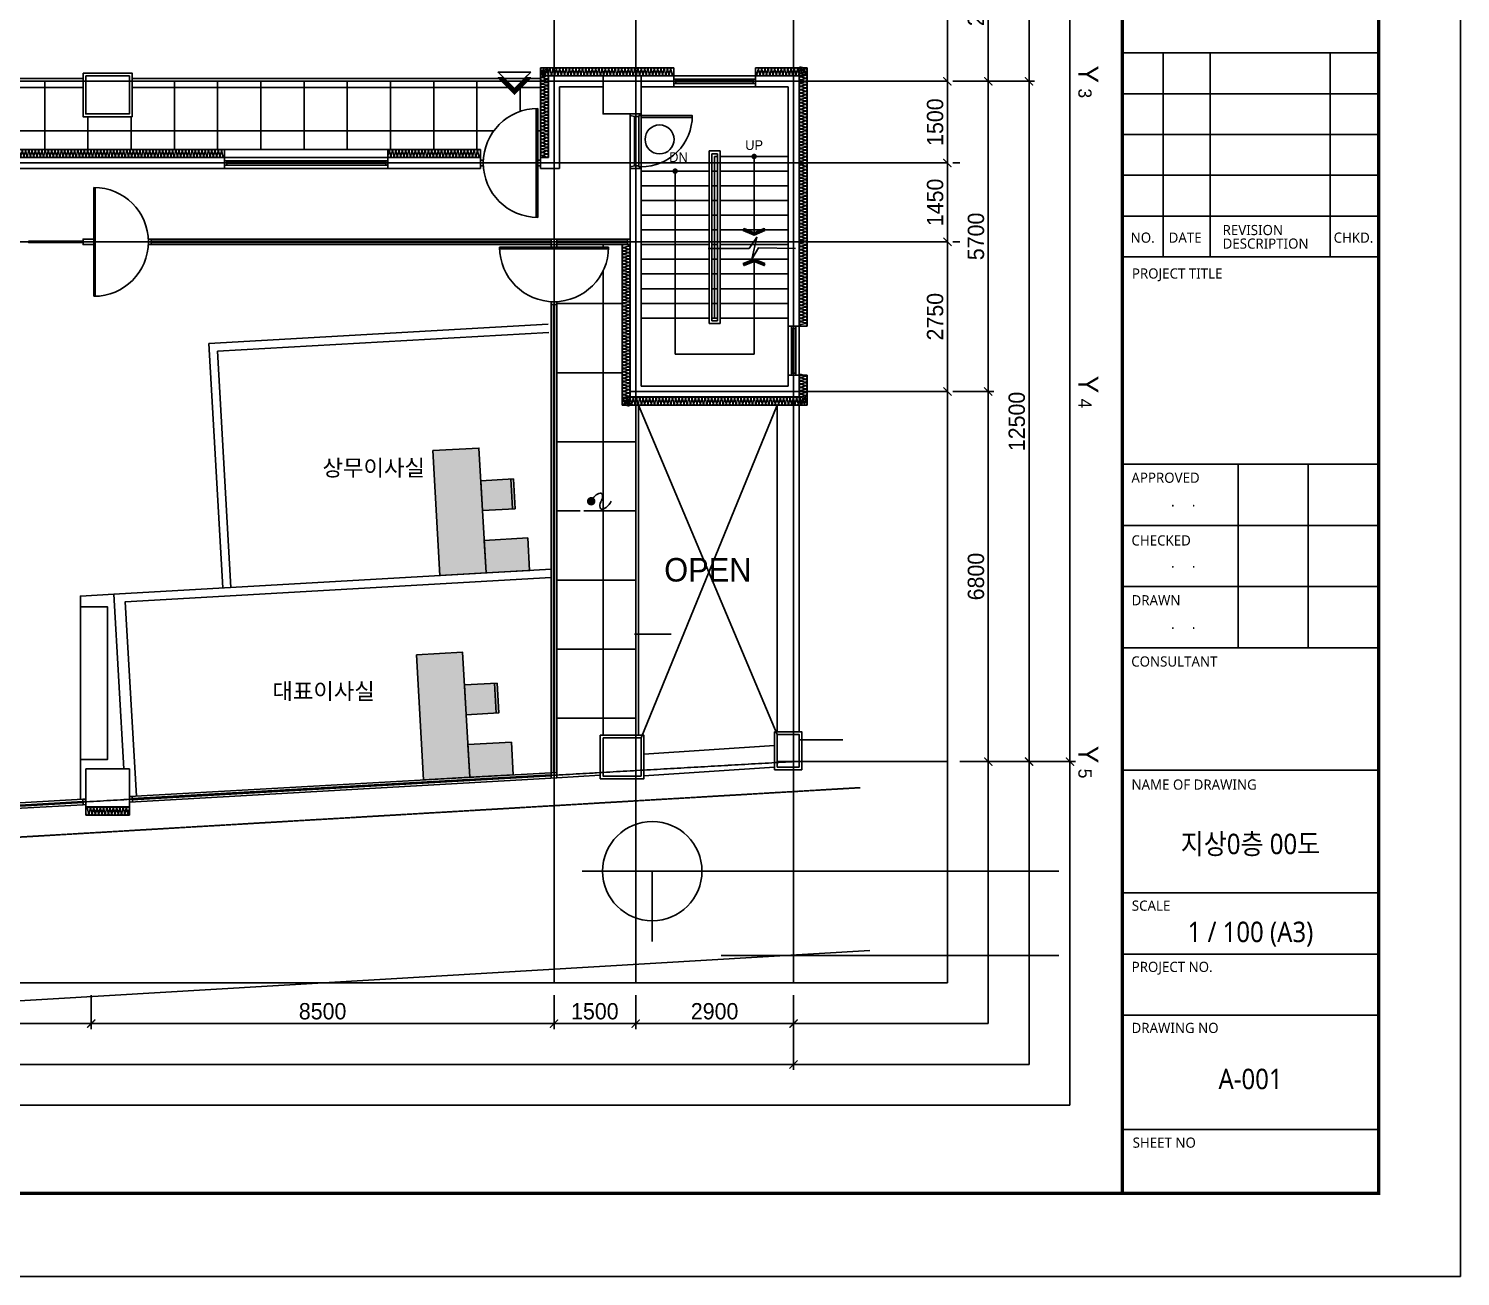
# Model space of a CAD drawing. Header units: millimetres. Extents: x 0 to 199210, y 0 to 94205.
# Drawn here: x 172913 to 199210, y 0 to 22927 of the extents above; entities that cross this region are included whole.
import ezdxf
from ezdxf.enums import TextEntityAlignment as Align

# ---------------------------------------------------------------- set-up
doc = ezdxf.new("R2010")
doc.units = ezdxf.units.MM
doc.linetypes.add('CEN', pattern=[62, 60, -1, 0, -1])
doc.linetypes.add('HIDDEN', pattern=[3, 2, -1])
doc.layers.get('Defpoints').update_dxf_attribs({"color": 142})
for name, color, linetype in [('0-L-FUR', 11, 'Continuous'), ('12. TXT1', 132, 'Continuous'), ('2. WAL', 2, 'Continuous'), ('4', 4, 'Continuous'), ('6', 6, 'Continuous'), ('7. FUR2', 241, 'Continuous'), ('A-DWALL1', 3, 'Continuous'), ('CEN', 1, 'CEN'), ('COL', 2, 'Continuous'), ('D_TEXT', 7, 'Continuous'), ('DIM', 7, 'Continuous'), ('HAT', 8, 'Continuous'), ('Hid', 7, 'HIDDEN'), ('ins', 9, 'Continuous'), ('LED', 6, 'Continuous'), ('OPEN', 11, 'Continuous'), ('STAIR', 7, 'Continuous'), ('SYM', 7, 'Continuous'), ('TXT', 6, 'Continuous'), ('WID', 4, 'Continuous'), ('WIN-9', 9, 'Continuous')]:
    doc.layers.add(name, color=color, linetype=linetype)
doc.layers.add('INVisible', color=165, linetype='Continuous', plot=False)
doc.styles.add('11', font='Dotum.ttf')
doc.styles.add('DS_FORM_A$0$ST-01', font='malgun.ttf')
doc.styles.add('DS_FORM_A$0$STYLE9', font='malgun.ttf')
doc.styles.add('T3', font='malgun.ttf')
doc.styles.add('돋움', font='Dotum.ttf')
doc.dimstyles.new('150', dxfattribs={"dimscale": 50, "dimtxt": 6, "dimasz": 3, "dimexe": 2, "dimexo": 4.5, "dimgap": 1.5, "dimtad": 1, "dimtoh": 1, "dimdec": 0, "dimzin": 0, "dimdsep": 46, "dimtxsty": '11', "dimblk1": 'ARCHTICK', "dimblk2": 'ARCHTICK', "dimsah": 1, "dimcen": 5, "dimclrd": 143, "dimclre": 143, "dimclrt": 7, "dimadec": 0, "dimazin": 0, "dimtfac": 1, "dimtdec": 0, "dimtix": 1, "dimtmove": 2, "dimatfit": 3, "dimldrblk": 'ARCHTICK', "dimfxl": 1, "dimtolj": 1, "dimtzin": 0, "dimlwd": -1, "dimlwe": -1, "dimarcsym": 0})

# ---------------------------------------------------------------- blocks, each defined once
blk = doc.blocks.new('FORM_A3_100')
at = {"color": 8}
for p, q in [((37860, 14988), (40995, 14988)), ((38359, 14988), (38359, 12488)), ((38937, 14988), (38937, 12488)), ((40406, 14988), (40406, 12488)), ((37860, 14488), (41000, 14488)), ((37860, 13988), (41000, 13988)), ((37860, 13488), (41000, 13488)), ((37860, 12988), (41000, 12988)), ((37860, 12488), (41000, 12488)), ((37860, 9949), (41000, 9949)), ((39279, 9949), (39279, 7699)), ((40138, 9949), (40138, 7699)), ((37860, 9199), (41000, 9199)), ((37860, 8449), (41000, 8449)), ((37860, 7699), (41000, 7699)), ((37858, 6199), (41000, 6199)), ((37859, 4699), (41000, 4699)), ((37860, 3949), (41000, 3949)), ((37860, 3199), (41001, 3199)), ((37860, 1799), (41002, 1799))]:
    blk.add_line(p, q, dxfattribs=at)
blk.add_lwpolyline([(42000, 0), (42000, 29700), (0, 29700), (0, 0)], close=True, dxfattribs=at)
at = {"color": 7, "const_width": 41.7}
blk.add_lwpolyline([(41001, 1016), (41001, 28684), (999, 28684), (999, 1016)], close=True, dxfattribs=at)
blk.add_lwpolyline([(37860, 28682), (37860, 1024)], dxfattribs=at)
at = {"color": 7}
for s, height, style, p in [('REVISION', 124.9, 'DS_FORM_A$0$ST-01', (39089, 12755)), ('NO.', 124.9, 'DS_FORM_A$0$ST-01', (37963, 12662)), ('DATE', 124.9, 'DS_FORM_A$0$ST-01', (38428, 12662)), ('DESCRIPTION', 124.85, 'DS_FORM_A$0$ST-01', (39089, 12589)), ('CHKD.', 124.9, 'DS_FORM_A$0$ST-01', (40448, 12662)), ('PROJECT TITLE', 124.85, 'DS_FORM_A$0$ST-01', (37978, 12223)), ('APPROVED ', 124.9, 'DS_FORM_A$0$ST-01', (37972, 9721)), ('  .     .  ', 124.85, 'DS_FORM_A$0$STYLE9', (38373, 9432)), ('CHECKED', 124.9, 'DS_FORM_A$0$ST-01', (37973, 8953)), ('  .     .  ', 124.85, 'DS_FORM_A$0$STYLE9', (38373, 8682)), ('DRAWN ', 124.9, 'DS_FORM_A$0$ST-01', (37974, 8220)), ('  .     .  ', 124.85, 'DS_FORM_A$0$STYLE9', (38373, 7932)), ('CONSULTANT', 124.9, 'DS_FORM_A$0$ST-01', (37970, 7470)), ('NAME OF DRAWING', 124.85, 'DS_FORM_A$0$ST-01', (37973, 5962)), ('SCALE', 124.9, 'DS_FORM_A$0$ST-01', (37977, 4479)), ('PROJECT NO.', 124.85, 'DS_FORM_A$0$ST-01', (37975, 3729)), ('DRAWING NO', 124.9, 'DS_FORM_A$0$ST-01', (37974, 2981)), ('SHEET NO', 124.9, 'DS_FORM_A$0$ST-01', (37987, 1576))]:
    blk.add_text(s, height=height, dxfattribs=dict(at, style=style)).set_placement(p)
blk = doc.blocks.new('arrowx')
at = {"color": 0, "linetype": 'ByBlock'}
blk.add_lwpolyline([(-0.6, -1.5), (-0.88, -1.39), (-0.32, 0), (-0.88, 1.39), (-0.6, 1.5), (0, 0)], close=True, dxfattribs=at)
for points in [[(-0.6, 1.5), (-0.88, 1.39), (0, 0), (-0.32, 0)], [(0, 0), (-0.32, 0), (-0.6, -1.5), (-0.88, -1.39)]]:
    blk.add_solid(points, dxfattribs=at)
blk = doc.blocks.new('_ArchTick')
at = {"color": 0, "linetype": 'ByBlock', "const_width": 0.15}
blk.add_lwpolyline([(-0.5, -0.5), (0.5, 0.5)], dxfattribs=at)
blk = doc.blocks.new('*D164')
at = {"layer": 'Defpoints', "color": 0, "transparency": 16777216}
for p in [(189789, 16259), (190539, 16259), (189789, 9459)]:
    blk.add_point(p, dxfattribs=at)
at = {"layer": 'DIM', "color": 143, "transparency": 16777216}
for p, q in [((190014, 16259), (190639, 16259)), ((190539, 9459), (190539, 16259)), ((190014, 9459), (190639, 9459))]:
    blk.add_line(p, q, dxfattribs=at)
at = {"layer": 'DIM', "color": 143, "transparency": 16777216, "xscale": 150, "yscale": 150, "zscale": 150}
for p, rotation in [((190539, 16259), 90), ((190539, 9459), 270)]:
    blk.add_blockref('_ArchTick', p, dxfattribs=dict(at, rotation=rotation))
at = {"layer": 'DIM', "color": 7, "transparency": 16777216, "insert": (190314, 12859), "char_height": 300, "attachment_point": 5, "rotation": 90, "style": '11'}
blk.add_mtext('\\A1;6800', dxfattribs=at)
blk = doc.blocks.new('*D165')
at = {"layer": 'Defpoints', "color": 0, "transparency": 16777216}
for p in [(189789, 21959), (190539, 21959), (189789, 16259)]:
    blk.add_point(p, dxfattribs=at)
at = {"layer": 'DIM', "color": 143, "transparency": 16777216}
for p, q in [((190014, 21959), (190639, 21959)), ((190539, 16259), (190539, 21959)), ((190014, 16259), (190639, 16259))]:
    blk.add_line(p, q, dxfattribs=at)
at = {"layer": 'DIM', "color": 143, "transparency": 16777216, "xscale": 150, "yscale": 150, "zscale": 150}
for p, rotation in [((190539, 21959), 90), ((190539, 16259), 270)]:
    blk.add_blockref('_ArchTick', p, dxfattribs=dict(at, rotation=rotation))
at = {"layer": 'DIM', "color": 7, "transparency": 16777216, "insert": (190314, 19109), "char_height": 300, "attachment_point": 5, "rotation": 90, "style": '11'}
blk.add_mtext('\\A1;5700', dxfattribs=at)
blk = doc.blocks.new('*D166')
at = {"layer": 'Defpoints', "color": 0, "transparency": 16777216}
for p in [(189789, 21959), (191289, 21959), (189789, 9459)]:
    blk.add_point(p, dxfattribs=at)
at = {"layer": 'DIM', "color": 143, "transparency": 16777216}
for p, q in [((190014, 21959), (191389, 21959)), ((191289, 9459), (191289, 21959)), ((190014, 9459), (191389, 9459))]:
    blk.add_line(p, q, dxfattribs=at)
at = {"layer": 'DIM', "color": 143, "transparency": 16777216, "xscale": 150, "yscale": 150, "zscale": 150}
for p, rotation in [((191289, 21959), 90), ((191289, 9459), 270)]:
    blk.add_blockref('_ArchTick', p, dxfattribs=dict(at, rotation=rotation))
at = {"layer": 'DIM', "color": 7, "transparency": 16777216, "insert": (191064, 15709), "char_height": 300, "attachment_point": 5, "rotation": 90, "style": '11'}
blk.add_mtext('\\A1;12500', dxfattribs=at)
blk = doc.blocks.new('*D167')
at = {"layer": 'Defpoints', "color": 0, "transparency": 16777216}
for p in [(189789, 24859), (190539, 24859), (189789, 21959)]:
    blk.add_point(p, dxfattribs=at)
at = {"layer": 'DIM', "color": 143, "transparency": 16777216}
for p, q in [((190014, 24859), (190639, 24859)), ((190539, 21959), (190539, 24859)), ((190014, 21959), (190639, 21959))]:
    blk.add_line(p, q, dxfattribs=at)
at = {"layer": 'DIM', "color": 143, "transparency": 16777216, "xscale": 150, "yscale": 150, "zscale": 150}
for p, rotation in [((190539, 24859), 90), ((190539, 21959), 270)]:
    blk.add_blockref('_ArchTick', p, dxfattribs=dict(at, rotation=rotation))
at = {"layer": 'DIM', "color": 7, "transparency": 16777216, "insert": (190314, 23409), "char_height": 300, "attachment_point": 5, "rotation": 90, "style": '11'}
blk.add_mtext('\\A1;2900', dxfattribs=at)
blk = doc.blocks.new('*D172')
at = {"layer": 'Defpoints', "color": 0, "transparency": 16777216}
for p in [(189789, 38459), (191289, 38459), (189789, 21959)]:
    blk.add_point(p, dxfattribs=at)
at = {"layer": 'DIM', "color": 143, "transparency": 16777216}
for p, q in [((190014, 38459), (191389, 38459)), ((191289, 21959), (191289, 38459)), ((190014, 21959), (191389, 21959))]:
    blk.add_line(p, q, dxfattribs=at)
at = {"layer": 'DIM', "color": 143, "transparency": 16777216, "xscale": 150, "yscale": 150, "zscale": 150}
for p, rotation in [((191289, 38459), 90), ((191289, 21959), 270)]:
    blk.add_blockref('_ArchTick', p, dxfattribs=dict(at, rotation=rotation))
at = {"layer": 'DIM', "color": 7, "transparency": 16777216, "insert": (191064, 30209), "char_height": 300, "attachment_point": 5, "rotation": 90, "style": '11'}
blk.add_mtext('\\A1;16500', dxfattribs=at)
blk = doc.blocks.new('*D178')
at = {"layer": 'Defpoints', "color": 0, "transparency": 16777216}
for p in [(189789, 38459), (189789, 9459), (192039, 9459)]:
    blk.add_point(p, dxfattribs=at)
at = {"layer": 'DIM', "color": 143, "transparency": 16777216}
for p, q in [((190014, 38459), (192139, 38459)), ((192039, 38459), (192039, 9459)), ((190014, 9459), (192139, 9459))]:
    blk.add_line(p, q, dxfattribs=at)
at = {"layer": 'DIM', "color": 143, "transparency": 16777216, "xscale": 150, "yscale": 150, "zscale": 150}
for p, rotation in [((192039, 38459), 90), ((192039, 9459), 270)]:
    blk.add_blockref('_ArchTick', p, dxfattribs=dict(at, rotation=rotation))
at = {"layer": 'DIM', "color": 7, "transparency": 16777216, "insert": (191814, 23959), "char_height": 300, "attachment_point": 5, "rotation": 90, "style": '11'}
blk.add_mtext('\\A1;29000', dxfattribs=at)
blk = doc.blocks.new('*D192')
at = {"layer": 'Defpoints', "color": 0, "transparency": 16777216}
for p in [(164063, 5395), (174063, 5395), (174063, 4645)]:
    blk.add_point(p, dxfattribs=at)
at = {"layer": 'DIM', "color": 143, "transparency": 16777216}
for p, q in [((164063, 5170), (164063, 4545)), ((174063, 5170), (174063, 4545)), ((164063, 4645), (174063, 4645))]:
    blk.add_line(p, q, dxfattribs=at)
at = {"layer": 'DIM', "color": 143, "transparency": 16777216, "xscale": 150, "yscale": 150, "zscale": 150, "rotation": 180}
blk.add_blockref('_ArchTick', (164063, 4645), dxfattribs=at)
at = {"layer": 'DIM', "color": 143, "transparency": 16777216, "xscale": 150, "yscale": 150, "zscale": 150}
blk.add_blockref('_ArchTick', (174063, 4645), dxfattribs=at)
at = {"layer": 'DIM', "color": 7, "transparency": 16777216, "insert": (169063, 4870), "char_height": 300, "attachment_point": 5, "style": '11'}
blk.add_mtext('\\A1;10000', dxfattribs=at)
blk = doc.blocks.new('*D193')
at = {"layer": 'Defpoints', "color": 0, "transparency": 16777216}
for p in [(174063, 5395), (182563, 5395), (182563, 4645)]:
    blk.add_point(p, dxfattribs=at)
at = {"layer": 'DIM', "color": 143, "transparency": 16777216}
for p, q in [((174063, 5170), (174063, 4545)), ((182563, 5170), (182563, 4545)), ((174063, 4645), (182563, 4645))]:
    blk.add_line(p, q, dxfattribs=at)
at = {"layer": 'DIM', "color": 143, "transparency": 16777216, "xscale": 150, "yscale": 150, "zscale": 150, "rotation": 180}
blk.add_blockref('_ArchTick', (174063, 4645), dxfattribs=at)
at = {"layer": 'DIM', "color": 143, "transparency": 16777216, "xscale": 150, "yscale": 150, "zscale": 150}
blk.add_blockref('_ArchTick', (182563, 4645), dxfattribs=at)
at = {"layer": 'DIM', "color": 7, "transparency": 16777216, "insert": (178313, 4870), "char_height": 300, "attachment_point": 5, "style": '11'}
blk.add_mtext('\\A1;8500', dxfattribs=at)
blk = doc.blocks.new('*D194')
at = {"layer": 'Defpoints', "color": 0, "transparency": 16777216}
for p in [(182563, 5395), (184063, 5395), (184063, 4645)]:
    blk.add_point(p, dxfattribs=at)
at = {"layer": 'DIM', "color": 143, "transparency": 16777216}
for p, q in [((182563, 5170), (182563, 4545)), ((184063, 5170), (184063, 4545)), ((182563, 4645), (184063, 4645))]:
    blk.add_line(p, q, dxfattribs=at)
at = {"layer": 'DIM', "color": 143, "transparency": 16777216, "xscale": 150, "yscale": 150, "zscale": 150, "rotation": 180}
blk.add_blockref('_ArchTick', (182563, 4645), dxfattribs=at)
at = {"layer": 'DIM', "color": 143, "transparency": 16777216, "xscale": 150, "yscale": 150, "zscale": 150}
blk.add_blockref('_ArchTick', (184063, 4645), dxfattribs=at)
at = {"layer": 'DIM', "color": 7, "transparency": 16777216, "insert": (183313, 4870), "char_height": 300, "attachment_point": 5, "style": '11'}
blk.add_mtext('\\A1;1500', dxfattribs=at)
blk = doc.blocks.new('*D195')
at = {"layer": 'Defpoints', "color": 0, "transparency": 16777216}
for p in [(184063, 5395), (186963, 5395), (186963, 4645)]:
    blk.add_point(p, dxfattribs=at)
at = {"layer": 'DIM', "color": 143, "transparency": 16777216}
for p, q in [((184063, 5170), (184063, 4545)), ((186963, 5170), (186963, 4545)), ((184063, 4645), (186963, 4645))]:
    blk.add_line(p, q, dxfattribs=at)
at = {"layer": 'DIM', "color": 143, "transparency": 16777216, "xscale": 150, "yscale": 150, "zscale": 150, "rotation": 180}
blk.add_blockref('_ArchTick', (184063, 4645), dxfattribs=at)
at = {"layer": 'DIM', "color": 143, "transparency": 16777216, "xscale": 150, "yscale": 150, "zscale": 150}
blk.add_blockref('_ArchTick', (186963, 4645), dxfattribs=at)
at = {"layer": 'DIM', "color": 7, "transparency": 16777216, "insert": (185513, 4870), "char_height": 300, "attachment_point": 5, "style": '11'}
blk.add_mtext('\\A1;2900', dxfattribs=at)
blk = doc.blocks.new('*D196')
at = {"layer": 'Defpoints', "color": 0, "transparency": 16777216}
for p in [(141963, 5395), (186963, 5395), (186963, 3895)]:
    blk.add_point(p, dxfattribs=at)
at = {"layer": 'DIM', "color": 143, "transparency": 16777216}
for p, q in [((141963, 5170), (141963, 3795)), ((186963, 5170), (186963, 3795)), ((141963, 3895), (186963, 3895))]:
    blk.add_line(p, q, dxfattribs=at)
at = {"layer": 'DIM', "color": 143, "transparency": 16777216, "xscale": 150, "yscale": 150, "zscale": 150, "rotation": 180}
blk.add_blockref('_ArchTick', (141963, 3895), dxfattribs=at)
at = {"layer": 'DIM', "color": 143, "transparency": 16777216, "xscale": 150, "yscale": 150, "zscale": 150}
blk.add_blockref('_ArchTick', (186963, 3895), dxfattribs=at)
at = {"layer": 'DIM', "color": 7, "transparency": 16777216, "insert": (164463, 4120), "char_height": 300, "attachment_point": 5, "style": '11'}
blk.add_mtext('\\A1;45000', dxfattribs=at)
blk = doc.blocks.new('*D198')
at = {"layer": 'Defpoints', "color": 0, "transparency": 16777216}
for p in [(189789, 21959), (189789, 20459), (189789, 20459)]:
    blk.add_point(p, dxfattribs=at)
at = {"layer": 'DIM', "color": 143, "transparency": 16777216}
for p, q in [((189789, 21959), (189789, 20459)), ((190014, 21959), (189889, 21959)), ((189564, 20459), (189689, 20459))]:
    blk.add_line(p, q, dxfattribs=at)
at = {"layer": 'DIM', "color": 143, "transparency": 16777216, "xscale": 150, "yscale": 150, "zscale": 150}
for p, rotation in [((189789, 21959), 90), ((189789, 20459), 270)]:
    blk.add_blockref('_ArchTick', p, dxfattribs=dict(at, rotation=rotation))
at = {"layer": 'DIM', "color": 7, "transparency": 16777216, "insert": (189564, 21209), "char_height": 300, "attachment_point": 5, "rotation": 90, "style": '11'}
blk.add_mtext('\\A1;1500', dxfattribs=at)
blk = doc.blocks.new('*D199')
at = {"layer": 'Defpoints', "color": 0, "transparency": 16777216}
for p in [(189789, 20459), (189789, 19009), (189789, 19009)]:
    blk.add_point(p, dxfattribs=at)
at = {"layer": 'DIM', "color": 143, "transparency": 16777216}
for p, q in [((189789, 20459), (189789, 19009)), ((190014, 20459), (189889, 20459)), ((190014, 19009), (189889, 19009))]:
    blk.add_line(p, q, dxfattribs=at)
at = {"layer": 'DIM', "color": 143, "transparency": 16777216, "xscale": 150, "yscale": 150, "zscale": 150}
for p, rotation in [((189789, 20459), 90), ((189789, 19009), 270)]:
    blk.add_blockref('_ArchTick', p, dxfattribs=dict(at, rotation=rotation))
at = {"layer": 'DIM', "color": 7, "transparency": 16777216, "insert": (189564, 19734), "char_height": 300, "attachment_point": 5, "rotation": 90, "style": '11'}
blk.add_mtext('\\A1;1450', dxfattribs=at)
blk = doc.blocks.new('*D200')
at = {"layer": 'Defpoints', "color": 0, "transparency": 16777216}
for p in [(189789, 19009), (189789, 16259), (189789, 16259)]:
    blk.add_point(p, dxfattribs=at)
at = {"layer": 'DIM', "color": 143, "transparency": 16777216}
for p, q in [((189789, 19009), (189789, 16259)), ((190014, 19009), (189889, 19009)), ((190014, 16259), (189889, 16259))]:
    blk.add_line(p, q, dxfattribs=at)
at = {"layer": 'DIM', "color": 143, "transparency": 16777216, "xscale": 150, "yscale": 150, "zscale": 150}
for p, rotation in [((189789, 19009), 90), ((189789, 16259), 270)]:
    blk.add_blockref('_ArchTick', p, dxfattribs=dict(at, rotation=rotation))
at = {"layer": 'DIM', "color": 7, "transparency": 16777216, "insert": (189564, 17634), "char_height": 300, "attachment_point": 5, "rotation": 90, "style": '11'}
blk.add_mtext('\\A1;2750', dxfattribs=at)
blk = doc.blocks.new('approach')
at = {"color": 0}
for p, q in [((0, 0), (-4, -4)), ((4, -4), (0, 0)), ((0, -1.42), (-4, -5.42)), ((4, -5.42), (0, -1.42)), ((-2.58, -4), (-4, -4)), ((4, -5.42), (-4, -5.42)), ((4, -4), (2.58, -4))]:
    blk.add_line(p, q, dxfattribs=at)
for points in [[(0, 0), (0, -1.42), (-4, -4), (-2.58, -4)], [(0, 0), (4, -4), (0, -1.42), (2.58, -4)]]:
    blk.add_solid(points, dxfattribs=at)
blk = doc.blocks.new('insul1')
blk.add_lwpolyline([(0, 0.25, 1.344031), (0.35, 0.25), (0.2, 0.75, -1.344031), (0.55, 0.75), (0.4, 0.25)], format="xyb")
blk = doc.blocks.new('stool_3F')
at = {"layer": 'A-DWALL1', "true_color": 0xffffff}
h = blk.add_hatch(color=7, dxfattribs=at)
h.dxf.hatch_style = 1
h.paths.add_polyline_path([(278588, 40268), (279138, 40268), (279138, 40868), (278588, 40868)])
at = {"layer": '0-L-FUR'}
blk.add_line((279138, 40318), (278588, 40318), dxfattribs=at)
blk.add_lwpolyline([(278588, 40268), (279138, 40268), (279138, 40868), (278588, 40868)], close=True, dxfattribs=at)
blk = doc.blocks.new('4F_desk_w')
at = {"layer": 'A-DWALL1', "true_color": 0xffffff}
h = blk.add_hatch(color=7, dxfattribs=at)
h.dxf.hatch_style = 1
h.paths.add_polyline_path([(363589, 37750), (364189, 37750), (364189, 38550), (363589, 38550)])
h.paths.add_polyline_path([(361889, 36900), (364189, 36900), (364189, 37750), (361889, 37750)])
at = {"layer": '0-L-FUR'}
for points in [[(363589, 37750), (364189, 37750), (364189, 38550), (363589, 38550)], [(361889, 36900), (364189, 36900), (364189, 37750), (361889, 37750)]]:
    blk.add_lwpolyline(points, close=True, dxfattribs=at)
at = {"layer": 'A-DWALL1', "xscale": -1, "rotation": 180}
blk.add_blockref('stool_3F', (83902, 78618), dxfattribs=at)

msp = doc.modelspace()

# ---------------------------------------------------------------- hatches: boundary and pattern name
at = {"layer": 'HAT'}
h = msp.add_hatch(dxfattribs=at)
h.set_pattern_fill('NET,_O', color=256, scale=250)
h.set_pattern_definition([(0, (-254622.7, 735423.8), (0, 793.75), []), (90, (-254622.7, 735423.8), (-793.75, 5e-14), [])])
h.paths.add_polyline_path([(158262, 20508.9), (158313.2, 20508.9), (158313.2, 20558.9), (158313.2, 20708.9), (158463.4, 20708.9), (158463.4, 21958.9), (157213.2, 21958.9), (157213.2, 20558.9), (157213.2, 20508.9), (157263.2, 20508.9), (157263.2, 21458.9, -0.3996375)])
h.paths.add_polyline_path([(167040.4, 21958.9, -0.4160844), (166987.2, 21958.9), (164813.2, 21958.9), (164813.2, 21308.9), (163913.2, 21308.9), (163913.2, 21958.9), (158463.4, 21958.9), (158463.4, 20708.9), (159613.2, 20708.9), (162613.2, 20708.9), (167613.2, 20708.9), (170613.2, 20708.9), (176513.2, 20708.9), (179513.2, 20708.9), (181213.2, 20708.9), (181213.2, 20687.1, -0.1467688), (181213.2, 20671.4), (181213.2, 20558.9), (181213.2, 20508.9), (181264.5, 20508.9, -0.3996375), (182263.2, 21458.9), (182263.2, 20508.9), (182313.2, 20508.9), (182313.2, 20558.9), (182313.2, 21958.9), (182073.2, 21958.9), (181834.6, 21720.3), (181596.1, 21958.9), (174813.2, 21958.9), (174813.2, 21308.9), (173913.2, 21308.9), (173913.2, 21958.9)])
h = msp.add_hatch(dxfattribs=at)
h.set_pattern_fill('NET,_O', color=256, scale=400)
h.set_pattern_definition([(0, (-172137, 735423.8), (0, 1270), []), (90, (-172137, 735423.8), (-1270, 8e-14), [])])
h.paths.add_polyline_path([(182613.2, 9211.6), (183413.2, 9257), (183413.2, 9944), (184063.2, 9944), (184063.2, 11762.8, -0.3102506), (184039.2, 11797.8, -0.3102506), (184063.2, 11832.8), (184063.2, 16008.9), (183813.2, 16008.9), (183813.2, 16030.6, -0.1467688), (183813.2, 16046.4), (183813.2, 18958.9), (182613.2, 18958.9), (182613.2, 18908.9), (183563.2, 18908.9, -0.3996375), (182613.2, 17910.1), (182613.2, 17858.9)])
h.paths.add_polyline_path([(183238.2, 13931.1, -0.1021929), (183236.9, 13980.7, -0.0611145), (183252.8, 14032.1, -0.0130907), (183261.1, 14049.4, -0.0032864), (183258.9, 14045.1, 0.0098039), (183252.8, 14032.1, 0.0611145), (183236.9, 13980.7, 0.1021929), (183238.2, 13931.1, 0.1836907), (183253.9, 13908), (183253.9, 13908, -0.1836912)], flags=16)
h.paths.add_polyline_path([(183036.8, 14045.1, -1), (183114.9, 14045.1, -1)], flags=16)
h.paths.add_polyline_path([(183386.4, 13769), (188575.3, 13769), (188575.3, 14327.7), (183386.4, 14327.7)], flags=9)

# ---------------------------------------------------------------- linework, layer by layer
for p, q in [((173913.2, 22008.9), (164813.2, 22008.9)), ((173913.2, 21958.9), (164813.2, 21958.9)), ((182313.2, 22008.9), (174813.2, 22008.9)), ((182313.2, 21958.9), (174813.2, 21958.9)), ((185413.2, 20678.9), (185413.2, 17508.9)), ((185413.2, 20678.9), (185613.2, 20678.9)), ((185463.2, 20628.9), (185463.2, 17558.9)), ((185463.2, 20628.9), (185563.2, 20628.9)), ((185513.2, 20578.9), (185513.2, 17608.9)), ((185563.2, 20578.9), (185513.2, 20578.9)), ((185563.2, 20628.9), (185563.2, 17558.9)), ((185613.2, 20678.9), (185613.2, 17508.9)), ((185613.2, 20578.9), (186863.2, 20578.9)), ((186238.2, 20578.9), (186238.2, 19178)), ((184163.2, 20308.9), (185413.2, 20308.9)), ((184788.2, 20308.9), (184788.2, 16943.9)), ((185463.2, 20308.9), (185563.2, 20308.9)), ((185513.2, 20308.9), (185563.2, 20308.9)), ((185613.2, 20308.9), (186863.2, 20308.9)), ((184163.2, 20038.9), (185413.2, 20038.9)), ((185463.2, 20038.9), (185563.2, 20038.9)), ((185613.2, 20038.9), (186863.2, 20038.9)), ((184163.2, 19768.9), (185413.2, 19768.9)), ((185463.2, 19768.9), (185563.2, 19768.9)), ((185613.2, 19768.9), (186863.2, 19768.9)), ((184163.2, 19498.9), (185413.2, 19498.9)), ((185463.2, 19498.9), (185563.2, 19498.9)), ((185613.2, 19498.9), (186863.2, 19498.9)), ((184163.2, 19228.9), (185413.2, 19228.9)), ((185463.2, 19228.9), (185563.2, 19228.9)), ((185613.2, 19228.9), (186863.2, 19228.9)), ((184163.2, 18958.9), (185413.2, 18958.9)), ((185463.2, 18958.9), (185563.2, 18958.9)), ((185613.2, 18958.9), (186863.2, 18958.9)), ((184163.2, 18688.9), (185413.2, 18688.9)), ((185463.2, 18688.9), (185563.2, 18688.9)), ((185613.2, 18688.9), (186863.2, 18688.9)), ((186238.2, 18688.9), (186238.2, 16943.9)), ((184163.2, 18418.9), (185413.2, 18418.9)), ((185463.2, 18418.9), (185563.2, 18418.9)), ((185613.2, 18418.9), (186863.2, 18418.9)), ((184163.2, 18148.9), (185413.2, 18148.9)), ((185463.2, 18148.9), (185563.2, 18148.9)), ((185613.2, 18148.9), (186863.2, 18148.9)), ((184163.2, 17878.9), (185413.2, 17878.9)), ((185463.2, 17878.9), (185563.2, 17878.9)), ((185613.2, 17878.9), (186863.2, 17878.9)), ((184163.2, 17608.9), (185413.2, 17608.9)), ((185413.2, 17508.9), (185613.2, 17508.9)), ((185463.2, 17608.9), (185563.2, 17608.9)), ((185463.2, 17558.9), (185563.2, 17558.9)), ((185613.2, 17608.9), (186863.2, 17608.9)), ((186238.2, 16943.9), (184788.2, 16943.9)), ((184063.2, 9944), (184063.2, 16023.9)), ((184113.2, 9944), (184113.2, 16023.9)), ((186663.2, 10008.9), (186663.2, 16008.9)), ((187063.2, 10008.9), (187063.2, 16008.9)), ((184716.4, 11797.8), (184039.2, 11797.8)), ((184213.2, 9598.2), (186613.2, 9756.4)), ((187867.8, 9861.5), (187059.6, 9861.5)), ((182613.2, 9211.6), (183413.2, 9257)), ((182613.2, 9161.5), (183413.2, 9207)), ((184213.2, 9197.3), (186613.2, 9355.6))]:
    msp.add_line(p, q)
msp.add_circle((184502, 20892.2), 266)
at = {"layer": '2. WAL'}
for p, q in [((176221.8, 17141.8), (182456.5, 17496.3)), ((176477.3, 12649), (176221.8, 17141.8)), ((176380.1, 17000.5), (182465, 17346.5)), ((176627.1, 12657.5), (176380.1, 17000.5))]:
    msp.add_line(p, q, dxfattribs=at)
for points in [[(174892, 8822.7), (174688.7, 12397.1), (182513.2, 12842), (182513.2, 12992.3), (174480.5, 12535.5), (174663.1, 9325.5)], [(174480.5, 12535.5), (173863.2, 12500.4), (173863.2, 12300.1), (174363.2, 12300.1), (174363.2, 9500.1), (173863.2, 9500.1), (173863.2, 8764.2)]]:
    msp.add_lwpolyline(points, dxfattribs=at)
at = {"layer": '4'}
for p, q in [((182313.2, 22208.9), (184763.2, 22208.9)), ((182313.2, 22208.9), (182313.2, 20558.9)), ((184763.2, 22208.9), (184763.2, 22058.9)), ((186263.2, 22208.9), (187213.2, 22208.9)), ((186263.2, 22058.9), (186263.2, 22208.9)), ((187213.2, 22208.9), (187213.2, 17458.9)), ((170613.2, 20708.9), (176513.2, 20708.9)), ((176513.2, 20708.9), (176513.2, 20558.9)), ((179513.2, 20708.9), (181213.2, 20708.9)), ((179513.2, 20558.9), (179513.2, 20708.9)), ((181213.2, 20558.9), (181213.2, 20708.9)), ((183813.2, 18958.9), (183813.2, 16008.9)), ((187063.2, 17458.9), (187213.2, 17458.9)), ((187063.2, 16558.9), (187213.2, 16558.9)), ((187213.2, 16558.9), (187213.2, 16008.9)), ((183813.2, 16008.9), (187213.2, 16008.9)), ((173963.2, 8625.5), (173963.2, 8475.5)), ((173963.2, 8475.5), (174763.2, 8475.5)), ((174763.2, 8625.5), (174763.2, 8475.5))]:
    msp.add_line(p, q, dxfattribs=at)
for points in [[(173913.2, 22108.9), (173913.2, 21308.9), (174813.2, 21308.9), (174813.2, 22108.9)], [(186613.2, 10008.9), (186613.2, 9308.9), (187113.2, 9308.9), (187113.2, 10008.9)], [(183413.2, 9944), (183413.2, 9144), (184213.2, 9144), (184213.2, 9944)]]:
    msp.add_lwpolyline(points, close=True, dxfattribs=at)
at = {"layer": '6'}
msp.add_lwpolyline([(182134.6, 22126.8), (181534.6, 22126.8), (181641.2, 22020.3), (181534.6, 22020.3), (181834.6, 21720.3), (182134.6, 22020.3), (182028.1, 22020.3)], close=True, dxfattribs=at)
at = {"layer": '7. FUR2'}
msp.add_lwpolyline([(174363.2, 12300.1), (173863.2, 12300.1), (173863.2, 9500.1), (174363.2, 9500.1)], close=True, dxfattribs=at)
at = {"layer": 'CEN'}
for p, q in [((182563.2, 39166.8), (182563.2, 5395.3)), ((184063.2, 39166.8), (184063.2, 5395.3)), ((186963.2, 39166.8), (186963.2, 5395.3)), ((140920, 21958.9), (189789.1, 21958.9)), ((156088.2, 20458.9), (189789.1, 20458.9)), ((140920, 19008.9), (189789.1, 19008.9)), ((183963.2, 16258.9), (189789.1, 16258.9)), ((148126.4, 7251.1), (187063.2, 9464.5)), ((186663.2, 9458.9), (189789.1, 9458.9))]:
    msp.add_line(p, q, dxfattribs=at)
at = {"layer": 'COL'}
for p, q in [((182463.2, 22058.9), (183463.2, 22058.9)), ((182463.2, 22058.9), (182463.2, 20558.9)), ((182663.2, 21858.9), (183463.2, 21858.9)), ((182663.2, 21858.9), (182663.2, 20358.9)), ((183463.2, 22058.9), (184763.2, 22058.9)), ((184163.2, 21958.9), (184163.2, 21358.9)), ((184163.2, 21858.9), (184763.2, 21858.9)), ((184763.2, 22058.9), (184763.2, 21858.9)), ((186263.2, 22058.9), (187063.2, 22058.9)), ((186263.2, 22058.9), (186263.2, 21858.9)), ((186263.2, 21858.9), (186863.2, 21858.9)), ((186863.2, 21858.9), (186863.2, 17458.9)), ((187063.2, 22058.9), (187063.2, 17458.9)), ((170613.2, 20558.9), (176513.2, 20558.9)), ((176513.2, 20558.9), (176513.2, 20358.9)), ((179513.2, 20558.9), (181213.2, 20558.9)), ((179513.2, 20558.9), (179513.2, 20358.9)), ((181213.2, 20558.9), (181213.2, 20358.9)), ((182313.2, 20558.9), (182463.2, 20558.9)), ((182313.2, 20558.9), (182313.2, 20358.9)), ((170613.2, 20358.9), (176513.2, 20358.9)), ((179513.2, 20358.9), (181213.2, 20358.9)), ((182313.2, 20358.9), (182663.2, 20358.9)), ((183963.2, 20358.9), (183963.2, 16158.9)), ((184163.2, 20358.9), (183963.2, 20358.9)), ((184163.2, 20358.9), (184163.2, 16358.9)), ((187063.2, 17458.9), (186863.2, 17458.9)), ((184163.2, 16358.9), (186863.2, 16358.9)), ((186863.2, 16558.9), (186863.2, 16358.9)), ((187063.2, 16558.9), (186863.2, 16558.9)), ((187063.2, 16558.9), (187063.2, 16158.9)), ((183963.2, 16158.9), (187063.2, 16158.9))]:
    msp.add_line(p, q, dxfattribs=at)
for points in [[(173963.2, 22058.9), (173963.2, 21358.9), (174763.2, 21358.9), (174763.2, 22058.9), (173963.2, 22058.9)], [(183463.2, 22058.9), (183463.2, 21358.9), (184163.2, 21358.9), (184163.2, 22058.9), (183463.2, 22058.9)], [(183463.2, 9894), (183463.2, 9194), (184163.2, 9194), (184163.2, 9894), (183463.2, 9894)], [(186663.2, 9958.9), (186663.2, 9358.9), (187063.2, 9358.9), (187063.2, 9958.9), (186663.2, 9958.9)], [(173963.2, 9325.5), (173963.2, 8625.5), (174763.2, 8625.5), (174763.2, 9325.5), (173963.2, 9325.5)]]:
    msp.add_lwpolyline(points, dxfattribs=at)
at = {"layer": 'Hid', "ltscale": 5}
msp.add_line((148210.6, 6627.6), (188187.3, 8980), dxfattribs=at)
at = {"layer": 'ins'}
msp.add_line((147094.4, 3556.7), (188363.5, 5985.2), dxfattribs=at)
at = {"layer": 'INVisible'}
for points in [[(192039.1, 3145.3), (138670, 3145.3), (138670, 41416.8), (192039.1, 41416.8)], [(191289.1, 3895.3), (139420, 3895.3), (139420, 40666.8), (191289.1, 40666.8)], [(190539.1, 4645.3), (140170, 4645.3), (140170, 39916.8), (190539.1, 39916.8)], [(189789.1, 5395.3), (140920, 5395.3), (140920, 39166.8), (189789.1, 39166.8)]]:
    msp.add_lwpolyline(points, close=True, dxfattribs=at)
at = {"layer": 'LED', "const_width": 78.1}
msp.add_lwpolyline([(183206.7, 14242.8, 1), (183284.8, 14242.8, 1)], format="xyb", close=True, dxfattribs=at)
at = {"layer": 'LED'}
msp.add_lwpolyline([(183611.9, 14242.8, -0.0342989), (183586, 14199.7, -0.0474109), (183541, 14146.9, -0.0611145), (183498.1, 14114.4, -0.1021929), (183451.1, 14098.7, -0.1844973), (183423.9, 14105.5, -0.1844973), (183408.1, 14128.8, -0.1021929), (183406.8, 14178.3, -0.0611145), (183422.7, 14229.8, -0.0098039), (183428.8, 14242.8, 0.0130907), (183437.1, 14260.1, 0.0611145), (183453, 14311.5, 0.1021929), (183451.7, 14361.1, 0.1844973), (183435.9, 14384.3, 0.1844973), (183408.7, 14391.1, 0.1021929), (183361.7, 14375.4, 0.0611145), (183318.8, 14342.9, 0.0851521), (183245.7, 14242.8)], format="xyb", dxfattribs=at)
at = {"layer": 'OPEN'}
for p, q in [((184113.2, 16008.9), (186663.2, 9958.9)), ((184163.2, 9894), (186663.2, 16008.9))]:
    msp.add_line(p, q, dxfattribs=at)
at = {"layer": 'STAIR', "color": 7, "linetype": 'Continuous', "const_width": 50}
for points in [[(186238.2, 20603.9, -1), (186238.2, 20553.9, -1)], [(184788.2, 20333.9, -1), (184788.2, 20283.9, -1)]]:
    msp.add_lwpolyline(points, format="xyb", close=True, dxfattribs=at)
at = {"layer": 'STAIR', "color": 7, "linetype": 'Continuous'}
msp.add_lwpolyline([(186998.7, 18887.3), (186321.5, 18899.5), (186196.2, 18693.8), (186287.4, 19093.6), (186146, 18886.7), (185391.8, 18887.4)], dxfattribs=at)
at = {"layer": 'TXT'}
for p, q in [((183077.8, 7446), (191836.1, 7446)), ((184368.1, 7446), (184368.1, 6155.7)), ((185630.8, 5896), (191836.1, 5896))]:
    msp.add_line(p, q, dxfattribs=at)
msp.add_circle((184368.1, 7446), 912.4, dxfattribs=at)
at = {"layer": 'WID'}
for p, q in [((186263.2, 22058.9), (184763.2, 22058.9)), ((186263.2, 21858.9), (184763.2, 21858.9)), ((182238.2, 21458.5), (182238.2, 19459.2)), ((182263.2, 21458.9), (182263.2, 20408.9)), ((183963.2, 21328.9), (183963.2, 20388.9)), ((184043.2, 21313.9), (184043.2, 20403.9)), ((184123.2, 21313.9), (184123.2, 20403.9)), ((184163.2, 21328.9), (184163.2, 20388.9)), ((179513.2, 20708.9), (176513.2, 20708.9)), ((181213.2, 20508.9), (181213.2, 20408.9)), ((182238.2, 19459.2), (182238.2, 20458.9)), ((182313.2, 20508.9), (182263.2, 20508.9)), ((182263.2, 19458.9), (182263.2, 20508.9)), ((182313.2, 20408.9), (182263.2, 20408.9)), ((182313.2, 20508.9), (182313.2, 20408.9)), ((182313.2, 20508.9), (182313.2, 20408.9)), ((174113.2, 20008.9), (174113.2, 18958.9)), ((174138.2, 20008.5), (174138.2, 18009.2)), ((174113.2, 18008.9), (174113.2, 19058.9)), ((174138.2, 18009.2), (174138.2, 19008.9)), ((175163.2, 19058.9), (175163.2, 18958.9)), ((183913.2, 19058.9), (183913.2, 18958.9)), ((181563.2, 18908.9), (182613.2, 18908.9)), ((181563.5, 18883.9), (183562.9, 18883.9)), ((182513.2, 18908.9), (182613.2, 18908.9)), ((183563.2, 18908.9), (182513.2, 18908.9)), ((183562.9, 18883.9), (182563.2, 18883.9)), ((182513.2, 17858.9), (182613.2, 17858.9)), ((186863.2, 16558.9), (186863.2, 17458.9)), ((187063.2, 16558.9), (187063.2, 17458.9)), ((174763.2, 8815.4), (182613.2, 9261.7)), ((174815.4, 8778.3), (182513.2, 9215.9)), ((174768.9, 8715.6), (182613.2, 9161.5)), ((174816.6, 8758.3), (182513.2, 9195.9)), ((164763.2, 8246.9), (173910.5, 8766.9)), ((164815.4, 8209.8), (173912.7, 8727)), ((164816.6, 8189.9), (173913.9, 8707)), ((164768.9, 8147.1), (173916.1, 8667.1))]:
    msp.add_line(p, q, dxfattribs=at)
at = {"layer": 'WID', "color": 4}
for p, q in [((184803.2, 21998.9), (186223.2, 21998.9)), ((184803.2, 21964.9), (186223.2, 21964.9)), ((184803.2, 21952.9), (186223.2, 21952.9)), ((184803.2, 21918.9), (186223.2, 21918.9)), ((176553.2, 20498.9), (179473.2, 20498.9)), ((176553.2, 20464.9), (179473.2, 20464.9)), ((176553.2, 20452.9), (179473.2, 20452.9)), ((176553.2, 20418.9), (179473.2, 20418.9)), ((183963.2, 19058.9), (175113.2, 19058.9)), ((183963.2, 18958.9), (175113.2, 18958.9)), ((182513.2, 19018.9), (175163.2, 19018.9)), ((182513.2, 18998.9), (175163.2, 18998.9)), ((183913.2, 19018.9), (182613.2, 19018.9)), ((183913.2, 18998.9), (182613.2, 18998.9)), ((182513.2, 9155.8), (182513.2, 17908.9)), ((182613.2, 9161.5), (182613.2, 17908.9)), ((182553.2, 9258.2), (182553.2, 17858.9)), ((182573.2, 9259.4), (182573.2, 17858.9)), ((186923.2, 17418.9), (186923.2, 16598.9)), ((186957.2, 17418.9), (186957.2, 16598.9)), ((186969.2, 17418.9), (186969.2, 16598.9)), ((187003.2, 17418.9), (187003.2, 16598.9))]:
    msp.add_line(p, q, dxfattribs=at)
for points in [[(184763.2, 21943.9), (184763.2, 21918.9), (184803.2, 21918.9), (184803.2, 21998.9), (184763.2, 21998.9), (184763.2, 21973.9)], [(186263.2, 21943.9), (186263.2, 21918.9), (186223.2, 21918.9), (186223.2, 21998.9), (186263.2, 21998.9), (186263.2, 21973.9)], [(176513.2, 20443.9), (176513.2, 20418.9), (176553.2, 20418.9), (176553.2, 20498.9), (176513.2, 20498.9), (176513.2, 20473.9)], [(179513.2, 20443.9), (179513.2, 20418.9), (179473.2, 20418.9), (179473.2, 20498.9), (179513.2, 20498.9), (179513.2, 20473.9)], [(181263.2, 20443.9), (181263.2, 20408.9), (181213.2, 20408.9), (181213.2, 20508.9), (181263.2, 20508.9), (181263.2, 20473.9)], [(175113.2, 18993.9), (175113.2, 18958.9), (175163.2, 18958.9), (175163.2, 19058.9), (175113.2, 19058.9), (175113.2, 19023.9)], [(182563.2, 18958.9), (182613.2, 18958.9), (182613.2, 18908.9), (182513.2, 18908.9), (182513.2, 18958.9), (182563.2, 18958.9)], [(183963.2, 18993.9), (183963.2, 18958.9), (183913.2, 18958.9), (183913.2, 19058.9), (183963.2, 19058.9), (183963.2, 19023.9)], [(182578.2, 17908.9), (182613.2, 17908.9), (182613.2, 17858.9), (182513.2, 17858.9), (182513.2, 17908.9), (182548.2, 17908.9)], [(186948.2, 17458.9), (186923.2, 17458.9), (186923.2, 17418.9), (187003.2, 17418.9), (187003.2, 17458.9), (186978.2, 17458.9)], [(186948.2, 16558.9), (186923.2, 16558.9), (186923.2, 16598.9), (187003.2, 16598.9), (187003.2, 16558.9), (186978.2, 16558.9)]]:
    msp.add_lwpolyline(points, dxfattribs=at)
at = {"layer": 'WID'}
for points in [[(184163.2, 21358.9), (184163.2, 21328.9), (184123.2, 21328.9), (184123.2, 21313.9), (184043.2, 21313.9), (183963.2, 21328.9), (183963.2, 21358.9)], [(184163.2, 20358.9), (184163.2, 20388.9), (184123.2, 20388.9), (184123.2, 20403.9), (184043.2, 20403.9), (183963.2, 20388.9), (183963.2, 20358.9)], [(173913.2, 19021.4), (173913.2, 18996.4), (172913.5, 18996.4), (172913.5, 19021.4)], [(174113.2, 19058.9), (173913.2, 19058.9), (173913.2, 18958.9), (174113.2, 18958.9)], [(173960.4, 8769.8), (173910.5, 8766.9), (173916.1, 8667.1), (173966.1, 8669.9)], [(174763.2, 8815.4), (174813.1, 8818.2), (174818.8, 8718.4), (174768.9, 8715.6)]]:
    msp.add_lwpolyline(points, close=True, dxfattribs=at)
msp.add_lwpolyline([(184163.2, 21328.9), (185103.2, 21328.9, -0.4142136), (184163.2, 20388.9, -0.4142136)], format="xyb", dxfattribs=at)
msp.add_lwpolyline([(184163.2, 21328.9), (184163.2, 21293.9), (185103.2, 21293.9), (185103.2, 21328.9)], dxfattribs=at)
at = {"layer": 'WID', "color": 4}
msp.add_lwpolyline([(182513.2, 18958.9), (182613.2, 18958.9), (182613.2, 19058.9), (182513.2, 19058.9)], close=True, dxfattribs=at)
at = {"layer": 'WID'}
for centre, start, end in [((182263.2, 20458.9), 90, 270), ((174113.2, 19008.9), 270, 90), ((182563.2, 18908.9), 180, 0)]:
    msp.add_arc(centre, 1000, start, end, dxfattribs=at)
at = {"layer": 'WIN-9'}
for p, q in [((179513.2, 20558.9), (176513.2, 20558.9)), ((179513.2, 20358.9), (176513.2, 20358.9))]:
    msp.add_line(p, q, dxfattribs=at)

# ---------------------------------------------------------------- block references
at = {"xscale": 1.499999999961756, "yscale": 1.499999999961756, "zscale": 1.499999999961756}
msp.add_blockref('FORM_A3_100', (136210.5, 0), dxfattribs=at)
at = {"layer": 'A-DWALL1', "rotation": 273.2546586962935}
for p in [(122949.6, 374382.9), (122650.1, 370629.7)]:
    msp.add_blockref('4F_desk_w', p, dxfattribs=at)
at = {"layer": 'ins', "xscale": 150, "yscale": 150, "zscale": 150, "row_count": 1, "row_spacing": 0, "column_spacing": 60}
for p, rotation, column_count in [((182313.2, 22208.9), 270, 27), ((184763.2, 22208.9), 180, 40), ((187213.2, 22208.9), 180, 15), ((187213.2, 17458.9), 90, 79), ((176513.2, 20708.9), 180, 98), ((181213.2, 20708.9), 180, 28), ((183813.2, 18958.9), 270, 49), ((187213.2, 16008.9), 90, 9)]:
    msp.add_blockref('insul1', p, dxfattribs=dict(at, rotation=rotation, column_count=column_count))
for p, column_count in [((183813.2, 16008.9), 56), ((173963.2, 8475.5), 13)]:
    msp.add_blockref('insul1', p, dxfattribs=dict(at, column_count=column_count))
at = {"layer": 'STAIR', "color": 7, "linetype": 'Continuous', "yscale": 133.1000000005588, "rotation": 90}
for p, xscale, zscale in [((186238.2, 19135), -133.1000000005588, 133.1000000000001), ((186238.2, 18688.9), 133.1000000005588, 133.1000000005588)]:
    msp.add_blockref('arrowx', p, dxfattribs=dict(at, xscale=xscale, zscale=zscale))
at = {"layer": 'SYM', "xscale": -75, "yscale": 75, "zscale": 75, "rotation": 180}
msp.add_blockref('approach', (181834.6, 21720.3), dxfattribs=at)

# ---------------------------------------------------------------- texts
at = {"color": 3, "linetype": 'ByBlock', "style": '돋움'}
for tag, text, height, p in [('Y', 'X', 365.6, (192376.6, 22088.9)), ('3', '1', 243.8, (192315.7, 21739.5)), ('Y', 'X', 365.6, (192376.6, 16388.9)), ('4', '1', 243.8, (192315.7, 16039.5)), ('Y', 'X', 365.6, (192376.6, 9588.9)), ('5', '1', 243.8, (192315.7, 9239.5))]:
    msp.add_attdef(tag, text=text, height=height, rotation=270, dxfattribs=at).set_placement(p, align=Align.MIDDLE_CENTER)
at = {"layer": '12. TXT1', "style": 'T3', "width": 0.9}
for s, p in [('지상0층 00도', (195355.1, 7758.3)), ('1 / 100 (A3)', (195355.1, 6142.4)), ('A-001', (195356.3, 3440))]:
    msp.add_text(s, height=375, dxfattribs=at).set_placement(p, align=Align.CENTER)
at = {"layer": 'D_TEXT', "style": '돋움'}
for s, p in [('UP', (186239, 20785.2)), ('DN', (184848.9, 20565.2))]:
    msp.add_text(s, height=180, dxfattribs=at).set_placement(p, align=Align.MIDDLE)
at = {"layer": 'D_TEXT', "color": 3, "style": '돋움'}
for s, p in [('상무이사실', (179251.3, 14860.7)), ('대표이사실', (178331, 10756.4))]:
    msp.add_text(s, height=300, dxfattribs=at).set_placement(p, align=Align.MIDDLE)
at = {"layer": 'OPEN', "style": '돋움'}
msp.add_text('OPEN', height=432, dxfattribs=at).set_placement((185388.2, 12983.9), align=Align.MIDDLE)

# ---------------------------------------------------------------- dimensions: what is measured, and where the dimension line sits
at = {"layer": 'DIM'}
for base, p1, p2, angle, picture, middle in [((191289.1, 38458.9), (189789.1, 21958.9), (189789.1, 38458.9), 270, '*D172', (191063.9, 30208.9)), ((192039.1, 9458.9), (189789.1, 38458.9), (189789.1, 9458.9), 270, '*D178', (191813.9, 23958.9)), ((190539.1, 24858.9), (189789.1, 21958.9), (189789.1, 24858.9), 270, '*D167', (190313.9, 23408.9)), ((190539.1, 21958.9), (189789.1, 16258.9), (189789.1, 21958.9), 270, '*D165', (190313.9, 19108.9)), ((191289.1, 21958.9), (189789.1, 9458.9), (189789.1, 21958.9), 270, '*D166', (191063.9, 15708.9)), ((190539.1, 16258.9), (189789.1, 9458.9), (189789.1, 16258.9), 270, '*D164', (190313.9, 12858.9)), ((186963.2, 3895.3), (141963.2, 5395.3), (186963.2, 5395.3), 180, '*D196', (164463.2, 4120.5)), ((174063.2, 4645.3), (164063.2, 5395.3), (174063.2, 5395.3), 180, '*D192', (169063.2, 4870.5)), ((182563.2, 4645.3), (174063.2, 5395.3), (182563.2, 5395.3), 180, '*D193', (178313.2, 4870.5)), ((184063.2, 4645.3), (182563.2, 5395.3), (184063.2, 5395.3), 180, '*D194', (183313.2, 4870.5)), ((186963.2, 4645.3), (184063.2, 5395.3), (186963.2, 5395.3), 180, '*D195', (185513.2, 4870.5))]:
    dim = msp.add_linear_dim(base=base, p1=p1, p2=p2, angle=angle, dimstyle='150', override={"dimscale": 50}, dxfattribs=at)
    dim.commit()
    dim.dimension.update_dxf_attribs({"geometry": picture, "text_midpoint": middle})
for base, p1, p2, picture, middle in [((189789.1, 20458.9), (189789.1, 21958.9), (189789.1, 20458.9), '*D198', (189563.9, 21208.9)), ((189789.1, 19008.9), (189789.1, 20458.9), (189789.1, 19008.9), '*D199', (189563.9, 19733.9)), ((189789.1, 16258.9), (189789.1, 19008.9), (189789.1, 16258.9), '*D200', (189563.9, 17633.9))]:
    dim = msp.add_linear_dim(base=base, p1=p1, p2=p2, angle=90, dimstyle='150', dxfattribs=at)
    dim.commit()
    dim.dimension.update_dxf_attribs({"geometry": picture, "text_midpoint": middle})

doc.saveas('drawing.dxf')
